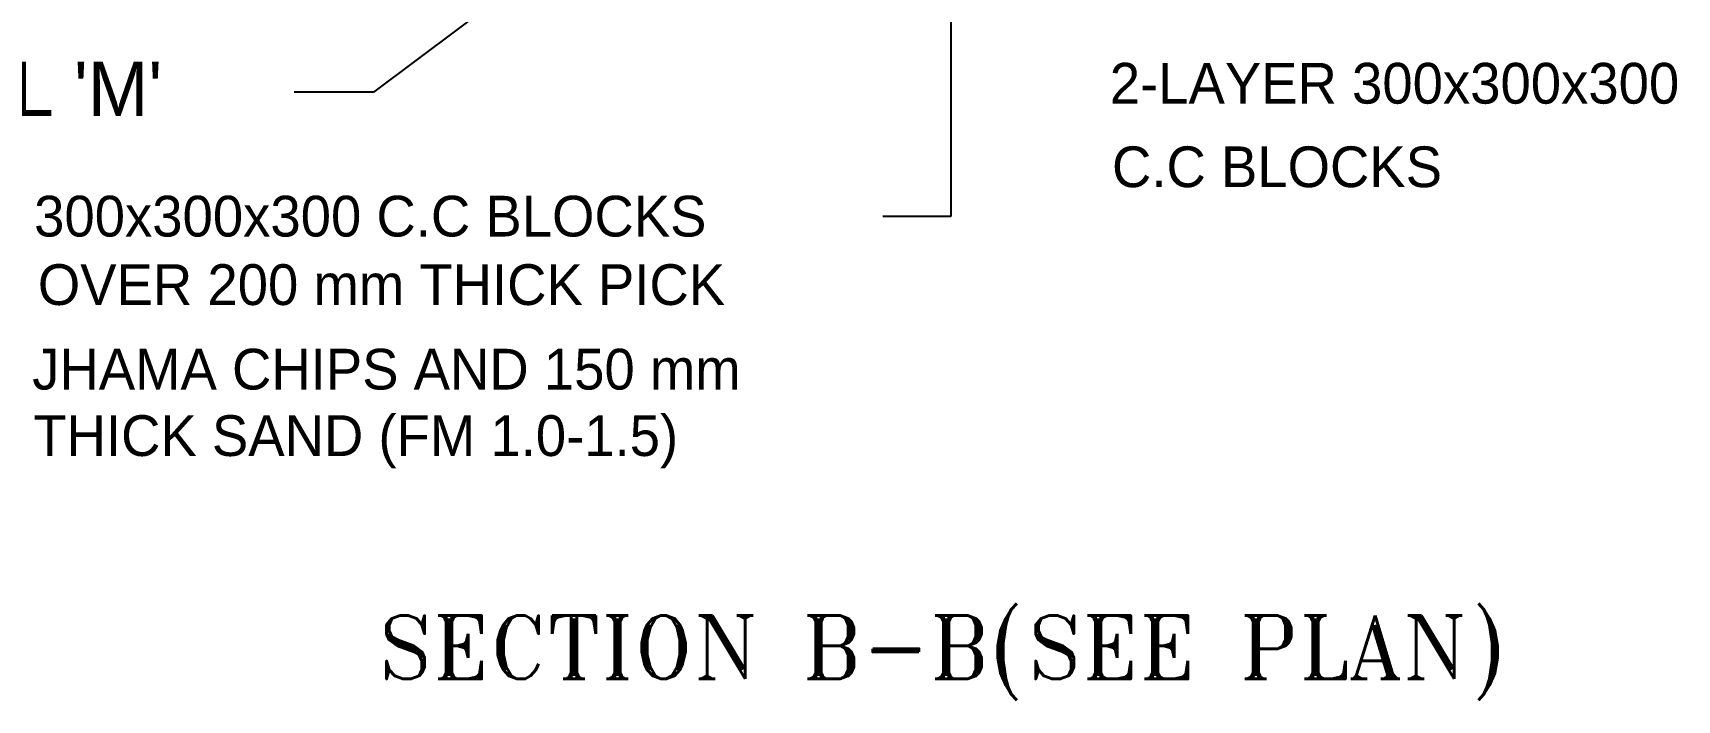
# Model space of a CAD drawing. Extents: x -377620 to 406987, y -326460 to -226264.
# Drawn here: x 351147 to 360227, y -240689 to -237004 of the extents above; entities that cross this region are included whole.
import ezdxf

# ---------------------------------------------------------------- set-up
doc = ezdxf.new("R2010")
doc.units = 0
doc.header["$LTSCALE"] = 300
doc.header["$MEASUREMENT"] = 0
doc.layers.add('LINE', color=7, linetype='CONTINUOUS')
doc.styles.add('BIG', font='ROMANT.SHX')

msp = doc.modelspace()

# ---------------------------------------------------------------- linework, layer by layer
at = {"layer": 'LINE', "color": 7}
for p, q in [((356215.4925, -236338.3507), (356215.4925, -238017.4774)), ((353747.6418, -236791.3434), (353027.7737, -237330.696)), ((353027.7737, -237330.696), (352590.2868, -237330.696)), ((356215.4925, -238017.4774), (355840.5035, -238017.4774))]:
    msp.add_line(p, q, dxfattribs=at)

# ---------------------------------------------------------------- texts
for s, height, p in [("DETAIL 'M'", 300, (349857.8691, -237463.1086)), ('2-LAYER 300x300x300 ', 225, (357093.7178, -237394.6732)), ('C.C BLOCKS', 225, (357105.95, -237856.0298)), ('300x300x300 C.C BLOCKS', 225, (351153.5443, -238128.6251)), ('OVER 200 mm THICK PICK', 225, (351174.3042, -238506.8191)), ('JHAMA CHIPS AND 150 mm', 225, (351143.1195, -238973.7927)), ('THICK SAND (FM 1.0-1.5)', 225, (351149.3186, -239340.7834))]:
    msp.add_text(s, height=height, dxfattribs=at).set_placement(p)
at = {"layer": 'LINE', "color": 7, "style": 'BIG'}
msp.add_text('SECTION B-B(SEE PLAN)', height=350, dxfattribs=at).set_placement((353054.8246, -240572.5336))

doc.saveas('drawing.dxf')
